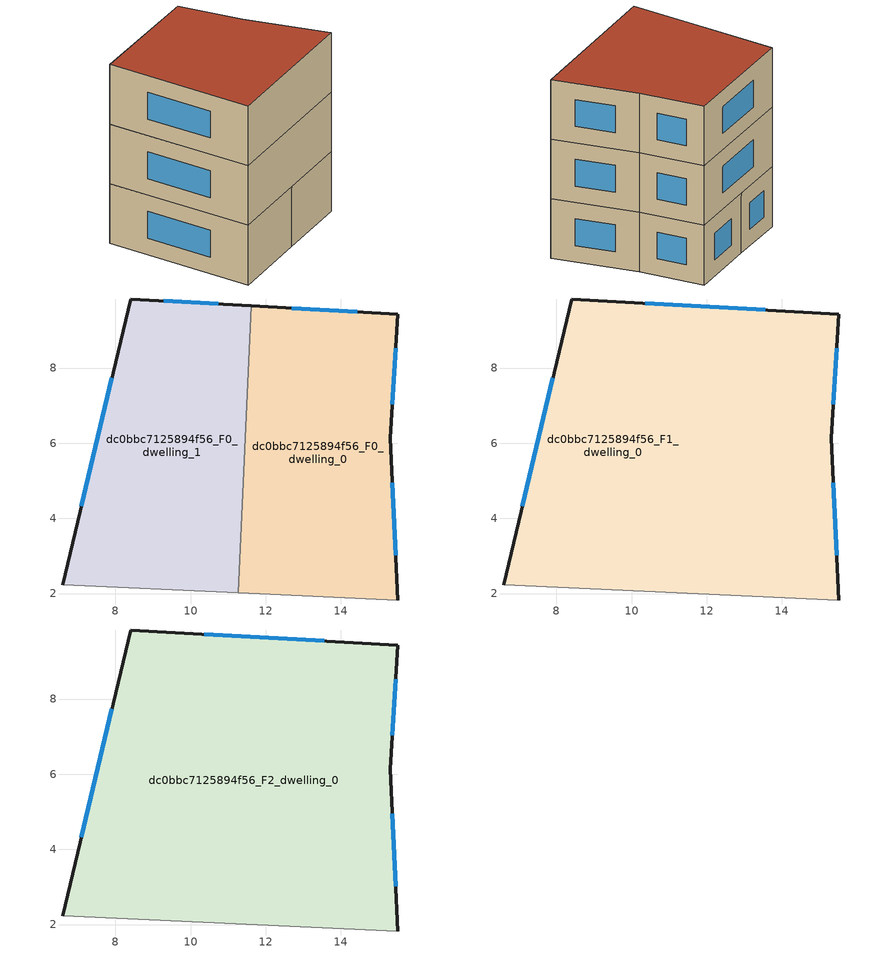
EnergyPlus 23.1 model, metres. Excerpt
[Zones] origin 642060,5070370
dc0bbc7125894f56_F0_dwelling_0
 floor ground (EU_floor_Construction): 15.51,9.43 15.31,6.13 15.51,1.83 11.27,2.02 11.62,9.65 z0
 wall outside (EU_wall_Construction): 15.51,1.83 15.31,6.13 15.51,9.43 11.62,9.65 z0:3
 wall adiabatic (EU_wall_Construction): 11.27,2.02 15.51,1.83 z0:3
 wall to dc0bbc7125894f56_F0_dwelling_1 (EU_wall_Construction): 11.62,9.65 11.27,2.02 z0:3
 window (EU_Window_Construction): 14.44,9.49 12.69,9.59 / 15.36,7.04 15.45,8.52 / 15.45,3.01 15.36,4.95 z0.83:2.17
dc0bbc7125894f56_F0_dwelling_1
 floor ground (EU_floor_Construction): 11.62,9.65 11.27,2.02 6.6,2.23 8.4,9.84 z0
 wall outside (EU_wall_Construction): 11.62,9.65 8.4,9.84 6.6,2.23 z0:3
 wall adiabatic (EU_wall_Construction): 6.6,2.23 11.27,2.02 z0:3
 window (EU_Window_Construction): 7.91,7.74 7.1,4.32 / 10.73,9.7 9.29,9.79 z0.83:2.17
dc0bbc7125894f56_F1_dwelling_0
 floor to dc0bbc7125894f56_F0_dwelling_0 (EU_floor_Construction): 15.51,9.43 15.31,6.13 15.51,1.83 11.27,2.02 11.62,9.65 z3
 floor to dc0bbc7125894f56_F0_dwelling_1 (EU_floor_Construction): 11.62,9.65 11.27,2.02 6.6,2.23 8.4,9.84 z3
 wall outside (EU_wall_Construction): 15.51,1.83 15.31,6.13 15.51,9.43 8.4,9.84 6.6,2.23 z3:6
 wall adiabatic (EU_wall_Construction): 6.6,2.23 15.51,1.83 z3:6
 window (EU_Window_Construction): 7.91,7.74 7.1,4.32 / 13.55,9.54 10.36,9.73 / 15.36,7.04 15.45,8.52 / 15.45,3.01 15.36,4.95 z3.83:5.17
dc0bbc7125894f56_F2_dwelling_0
 floor to dc0bbc7125894f56_F1_dwelling_0 (EU_floor_Construction): 15.51,9.43 15.31,6.13 15.51,1.83 6.6,2.23 8.4,9.84 z6
 wall outside (EU_wall_Construction): 15.51,1.83 15.31,6.13 15.51,9.43 8.4,9.84 6.6,2.23 z6:9
 wall adiabatic (EU_wall_Construction): 6.6,2.23 15.51,1.83 z6:9
 window (EU_Window_Construction): 7.91,7.74 7.1,4.32 / 13.55,9.54 10.36,9.73 / 15.36,7.04 15.45,8.52 / 15.45,3.01 15.36,4.95 z6.83:8.17
 roof outside (EU_roof_Construction): 15.51,1.83 15.31,6.13 15.51,9.43 8.4,9.84 6.6,2.23 z9
[Building]
EU S2 Campaign: North Axis=0; Terrain=City; Solar Distribution=FullExterior
[Site:Location]
Lyon-Bron: Latitude=45.75; Longitude=5; Time Zone=1; Elevation=198
[SizingPeriod:WeatherFileDays]
AnnualSizingPeriod: Begin Month=1; Begin Day of Month=1; End Month=12; End Day of Month=31; Day of Week for Start Day=Monday; Use Weather File Daylight Saving Period=No; Use Weather File Rain and Snow Indicators=No
[MATERIAL]
EU_InternalMass_Material: Roughness=MediumRough; Thickness=0.1; Conductivity=1; Density=1800; Specific Heat=900; Thermal Absorptance=0.9; Solar Absorptance=0.7; Visible Absorptance=0.7
[MATERIAL:NOMASS] Roughness=MediumRough; Thermal Absorptance=0.9; Solar Absorptance=0.7; Visible Absorptance=0.7
Name | Thermal Resistance
EU_wall_NoMass | 0.87146
EU_roof_NoMass | 0.842276
EU_floor_NoMass | 0.496999
[WINDOWMATERIAL:SIMPLEGLAZINGSYSTEM]
EU_Window_SimpleGlazing: UFactor=2.2525; Solar Heat Gain Coefficient=0.76; Visible Transmittance=0.76
[CONSTRUCTION]
EU_wall_Construction: EU_wall_NoMass
EU_roof_Construction: EU_roof_NoMass
EU_floor_Construction: EU_floor_NoMass
EU_InternalMass_Construction: EU_InternalMass_Material
EU_Window_Construction: EU_Window_SimpleGlazing
[ZONE] Type=1; Multiplier=1; Ceiling Height=autocalculate; Floor Area=autocalculate; Part of Total Floor Area=Yes
Name | Volume
dc0bbc7125894f56_F0_dwelling_0 | 90.739
dc0bbc7125894f56_F1_dwelling_0 | 181.475
dc0bbc7125894f56_F2_dwelling_0 | 181.474
dc0bbc7125894f56_F0_dwelling_1 | 90.7419
[INTERNALMASS] Construction=EU_InternalMass_Construction
Name | Zone or ZoneList | Surface Area
dc0bbc7125894f56_F0_dwelling_0_EU_InternalMass | dc0bbc7125894f56_F0_dwelling_0 | 30.2461
dc0bbc7125894f56_F0_dwelling_1_EU_InternalMass | dc0bbc7125894f56_F0_dwelling_1 | 30.2471
dc0bbc7125894f56_F1_dwelling_0_EU_InternalMass | dc0bbc7125894f56_F1_dwelling_0 | 60.4919
dc0bbc7125894f56_F2_dwelling_0_EU_InternalMass | dc0bbc7125894f56_F2_dwelling_0 | 60.4919
[OTHEREQUIPMENT] Fuel Type=Electricity; Design Level Calculation Method=Watts/Area; Power per Zone Floor Area=1; Fraction Latent=0; Fraction Radiant=0; Fraction Lost=0; Carbon Dioxide Generation Rate=0; EndUse Subcategory=EU_Step8_InternalGains
Name | Zone or ZoneList or Space or SpaceList | Schedule
EU_Step8_InternalGain_dc0bbc7125894f56_F0_dwelling_0_f000 | dc0bbc7125894f56_F0_dwelling_0 | EU_Step8_GainSchedule_dc0bbc7125894f56_F0_dwelling_0_f000
EU_Step8_InternalGain_dc0bbc7125894f56_F0_dwelling_1_f000 | dc0bbc7125894f56_F0_dwelling_1 | EU_Step8_GainSchedule_dc0bbc7125894f56_F0_dwelling_1_f000
EU_Step8_InternalGain_dc0bbc7125894f56_F1_dwelling_0_f000 | dc0bbc7125894f56_F1_dwelling_0 | EU_Step8_GainSchedule_dc0bbc7125894f56_F1_dwelling_0_f000
EU_Step8_InternalGain_dc0bbc7125894f56_F2_dwelling_0_f000 | dc0bbc7125894f56_F2_dwelling_0 | EU_Step8_GainSchedule_dc0bbc7125894f56_F2_dwelling_0_f000
[ZONEVENTILATION:DESIGNFLOWRATE] Schedule=EU_AlwaysOn; Design Flow Rate Calculation Method=AirChanges/Hour; Air Changes per Hour=0.425; Ventilation Type=Natural; Fan Pressure Rise=0; Fan Total Efficiency=1; Constant Term Coefficient=1; Temperature Term Coefficient=0; Velocity Term Coefficient=0; Velocity Squared Term Coefficient=0; Minimum Indoor Temperature=-100; Maximum Indoor Temperature=100; Delta Temperature=-100; Minimum Outdoor Temperature=-100; Maximum Outdoor Temperature=100; Maximum Wind Speed=40
Name | Zone or ZoneList or Space or SpaceList
EU_ConstantAir_dc0bbc7125894f56_F0_dwelling_0 | dc0bbc7125894f56_F0_dwelling_0
EU_ConstantAir_dc0bbc7125894f56_F0_dwelling_1 | dc0bbc7125894f56_F0_dwelling_1
EU_ConstantAir_dc0bbc7125894f56_F1_dwelling_0 | dc0bbc7125894f56_F1_dwelling_0
EU_ConstantAir_dc0bbc7125894f56_F2_dwelling_0 | dc0bbc7125894f56_F2_dwelling_0
[HVACTEMPLATE:THERMOSTAT] Constant Heating Setpoint=20; Constant Cooling Setpoint=50
EU_HeatOnly_dc0bbc7125894f56_F0_dwelling_0; EU_HeatOnly_dc0bbc7125894f56_F0_dwelling_1; EU_HeatOnly_dc0bbc7125894f56_F1_dwelling_0; EU_HeatOnly_dc0bbc7125894f56_F2_dwelling_0
[HVACTEMPLATE:ZONE:IDEALLOADSAIRSYSTEM] System Availability Schedule=EU_AlwaysOn; Maximum Heating Supply Air Temperature=50; Minimum Cooling Supply Air Temperature=13; Maximum Heating Supply Air Humidity Ratio=0.0156; Minimum Cooling Supply Air Humidity Ratio=0.0077; Heating Limit=NoLimit; Cooling Limit=NoLimit; Heating Availability Schedule=EU_AlwaysOn; Cooling Availability Schedule=EU_CoolingOff; Dehumidification Control Type=ConstantSensibleHeatRatio; Cooling Sensible Heat Ratio=0.7; Dehumidification Setpoint=60; Humidification Control Type=None; Humidification Setpoint=30; Outdoor Air Method=None; Outdoor Air Flow Rate per Person=0.00944; Outdoor Air Flow Rate per Zone Floor Area=0; Outdoor Air Flow Rate per Zone=0; Demand Controlled Ventilation Type=None; Outdoor Air Economizer Type=NoEconomizer; Heat Recovery Type=None; Sensible Heat Recovery Effectiveness=0.7; Latent Heat Recovery Effectiveness=0.65
Name | Template Thermostat
dc0bbc7125894f56_F0_dwelling_0 | EU_HeatOnly_dc0bbc7125894f56_F0_dwelling_0
dc0bbc7125894f56_F0_dwelling_1 | EU_HeatOnly_dc0bbc7125894f56_F0_dwelling_1
dc0bbc7125894f56_F1_dwelling_0 | EU_HeatOnly_dc0bbc7125894f56_F1_dwelling_0
dc0bbc7125894f56_F2_dwelling_0 | EU_HeatOnly_dc0bbc7125894f56_F2_dwelling_0
[SIZING:ZONE] Zone Cooling Design Supply Air Temperature Input Method=SupplyAirTemperature; Zone Cooling Design Supply Air Temperature=13; Zone Heating Design Supply Air Temperature Input Method=SupplyAirTemperature; Zone Heating Design Supply Air Temperature=50; Zone Cooling Design Supply Air Humidity Ratio=0.008; Zone Heating Design Supply Air Humidity Ratio=0.008; Cooling Design Air Flow Method=DesignDay; Cooling Design Air Flow Rate=0; Cooling Minimum Air Flow per Zone Floor Area=0.000762; Cooling Minimum Air Flow=0; Cooling Minimum Air Flow Fraction=0.2; Heating Design Air Flow Method=DesignDay; Heating Design Air Flow Rate=0; Heating Maximum Air Flow per Zone Floor Area=0.002032; Heating Maximum Air Flow=0.141576; Heating Maximum Air Flow Fraction=0.3; Account for Dedicated Outdoor Air System=No; Dedicated Outdoor Air System Control Strategy=NeutralSupplyAir; Dedicated Outdoor Air Low Setpoint Temperature for Design=autosize; Dedicated Outdoor Air High Setpoint Temperature for Design=autosize; Zone Load Sizing Method=Sensible Load Only No Latent Load; Zone Latent Cooling Design Supply Air Humidity Ratio Input Method=HumidityRatioDifference; Zone Cooling Design Supply Air Humidity Ratio Difference=0.005; Zone Latent Heating Design Supply Air Humidity Ratio Input Method=HumidityRatioDifference; Zone Humidification Design Supply Air Humidity Ratio Difference=0.005
dc0bbc7125894f56_F0_dwelling_0; dc0bbc7125894f56_F0_dwelling_1; dc0bbc7125894f56_F1_dwelling_0; dc0bbc7125894f56_F2_dwelling_0
[SCHEDULE:CONSTANT]
Name | Hourly Value
EU_AlwaysOn | 1
EU_CoolingOff | 0
[SCHEDULE:FILE] Column Number=1; Rows to Skip at Top=0; Number of Hours of Data=8760; Column Separator=Comma; Interpolate to Timestep=No; Minutes per Item=60; Adjust Schedule for Daylight Savings=Yes
Name | File
EU_Step8_GainSchedule_dc0bbc7125894f56_F0_dwelling_0_f000 | ../../schedules/dc0bbc7125894f56/dc0bbc7125894f56_F0_dwelling_0_f000_gain.csv
EU_Step8_GainSchedule_dc0bbc7125894f56_F0_dwelling_1_f000 | ../../schedules/dc0bbc7125894f56/dc0bbc7125894f56_F0_dwelling_1_f000_gain.csv
EU_Step8_GainSchedule_dc0bbc7125894f56_F1_dwelling_0_f000 | ../../schedules/dc0bbc7125894f56/dc0bbc7125894f56_F1_dwelling_0_f000_gain.csv
EU_Step8_GainSchedule_dc0bbc7125894f56_F2_dwelling_0_f000 | ../../schedules/dc0bbc7125894f56/dc0bbc7125894f56_F2_dwelling_0_f000_gain.csv
